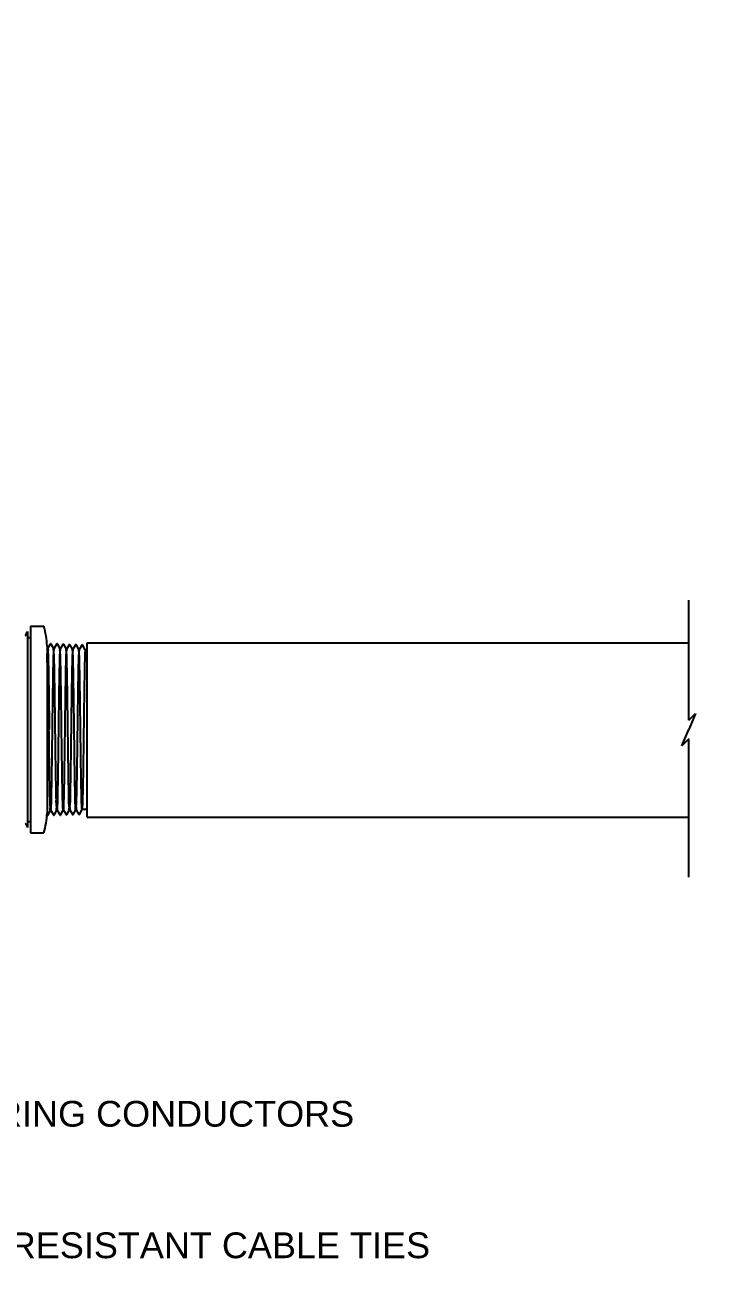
# Model space of a CAD drawing. Header units: feet. Extents: x 1 to 71.2, y 0 to 37.2.
# Drawn here: x 26.608 to 29.344, y 3.792 to 8.697 of the extents above; entities that cross this region are included whole.
import ezdxf
from ezdxf import colors
from ezdxf.entities.mleader import LeaderData, LeaderLine
from ezdxf.math import Vec2, Vec3

# ---------------------------------------------------------------- set-up
doc = ezdxf.new("R2010")
doc.units = ezdxf.units.FT
doc.header["$MEASUREMENT"] = 0
doc.layers.add('G-ANNO-TEXT', color=1, linetype='Continuous')
doc.layers.add('G-NPLT', color=67, linetype='Continuous', plot=False)
doc.styles.add('NEI-A', font='arial.ttf')

msp = doc.modelspace()

# ---------------------------------------------------------------- linework, layer by layer
at = {"color": 1}
for p, q in [((29.18145, 6.00284), (29.18145, 6.46792)), ((26.84764, 6.30332), (29.18145, 6.30332)), ((29.18145, 6.00284), (29.20774, 6.02966)), ((29.20774, 6.02966), (29.18145, 5.96676)), ((29.15516, 5.90386), (29.18145, 5.96676)), ((29.18145, 5.93068), (29.15516, 5.90386)), ((29.18145, 5.39497), (29.18145, 5.93068)), ((26.84764, 5.62671), (29.18145, 5.62671))]:
    msp.add_line(p, q, dxfattribs=at)
at = {"color": 1, "linetype": 'Continuous'}
for p, q in [((26.61078, 6.33264), (26.61729, 6.34661)), ((26.62798, 6.36771), (26.68002, 6.36771)), ((26.69488, 6.28105), (26.69386, 6.28109)), ((26.70627, 6.29947), (26.69481, 6.28099)), ((26.70803, 6.29948), (26.70634, 6.29953)), ((26.7184, 6.28024), (26.70811, 6.2994)), ((26.71934, 6.28029), (26.71832, 6.28032)), ((26.73072, 6.29873), (26.71926, 6.28023)), ((26.73249, 6.29874), (26.7308, 6.29879)), ((26.74286, 6.27948), (26.73257, 6.29866)), ((26.7438, 6.27953), (26.74277, 6.27956)), ((26.75518, 6.29797), (26.74372, 6.27947)), ((26.75693, 6.29797), (26.75526, 6.29803)), ((26.76731, 6.27872), (26.75702, 6.29789)), ((26.76825, 6.27877), (26.76723, 6.2788)), ((26.77964, 6.29719), (26.76818, 6.27871)), ((26.7814, 6.2972), (26.77972, 6.29725)), ((26.79177, 6.27796), (26.78148, 6.29712)), ((26.80409, 6.29644), (26.79263, 6.27794)), ((26.80586, 6.29645), (26.80417, 6.2965)), ((26.81623, 6.2772), (26.80595, 6.29636)), ((26.82863, 6.29574), (26.8171, 6.27719)), ((26.83032, 6.29569), (26.82863, 6.29574)), ((26.8406, 6.27652), (26.83032, 6.29569)), ((26.79271, 6.27801), (26.79169, 6.27804)), ((26.81717, 6.27725), (26.81615, 6.27728)), ((26.84219, 6.27647), (26.8406, 6.27652)), ((26.74976, 5.89753), (26.74889, 5.96692))]:
    msp.add_line(p, q, dxfattribs=at)
for centre, radius, start, end in [((26.6095, 6.33323), 0.00141, 185, 335), ((26.37061, 6.27742), 0.32231, 2.30025, 16.26623), ((26.84201, 6.27085), 0.00563, 359.99977, 88.21699)]:
    msp.add_arc(centre, radius, start, end, dxfattribs=at)
msp.add_open_spline([(26.69267, 6.22609), (26.69278, 6.23038), (26.69299, 6.24161), (26.69241, 6.25859), (26.6956, 6.26895), (26.69235, 6.28061), (26.69751, 6.2798), (26.69412, 6.26921), (26.69735, 6.25784), (26.69662, 6.23647), (26.69769, 6.21074), (26.69808, 6.17893), (26.69871, 6.14283), (26.69927, 6.10187), (26.69982, 6.06123), (26.70052, 6.00473), (26.70057, 6.00176), (26.701, 5.96692)], degree=3, knots=[0.9221198, 0.9221198, 0.9221198, 0.9221198, 0.9681205, 1.041246, 1.0899241, 1.1142543, 1.1163354, 1.1415242, 1.1910436, 1.2633781, 1.3573232, 1.4704361, 1.6007387, 1.7446069, 1.9001674, 2.0636444, 2.2302706, 2.2302706, 2.2302706, 2.2302706], dxfattribs=at)
for points, start_tangent, end_tangent in [([(26.72443, 5.96692), (26.72385, 6.01365), (26.72326, 6.05948), (26.72268, 6.1031), (26.7221, 6.14348), (26.72152, 6.18009), (26.72094, 6.21188), (26.72036, 6.23825), (26.71978, 6.25852), (26.71919, 6.27239), (26.71861, 6.27943), (26.71803, 6.27948), (26.71745, 6.27254), (26.71686, 6.25878), (26.71628, 6.23843), (26.7157, 6.21206), (26.71511, 6.1802), (26.71453, 6.14369), (26.71395, 6.10334), (26.71337, 6.05949), (26.71279, 6.01374), (26.7122, 5.96692)], (-0.0279511, 2.224857), (-0.0271784, -2.2248666)), ([(26.74889, 5.96692), (26.74831, 6.01337), (26.74773, 6.05872), (26.74715, 6.1019), (26.74657, 6.14195), (26.746, 6.17829), (26.74542, 6.21014), (26.74483, 6.23673), (26.74425, 6.25719), (26.74367, 6.27126), (26.74308, 6.27859), (26.74249, 6.27873), (26.7419, 6.27179), (26.74132, 6.25811), (26.74074, 6.23783), (26.74015, 6.21122), (26.73956, 6.1791), (26.73898, 6.14261), (26.7384, 6.10249), (26.73783, 6.05919), (26.73724, 6.01351), (26.73666, 5.96692)], (-0.0271041, 2.2193282), (-0.0280391, -2.2193166)), ([(26.77335, 5.96692), (26.77276, 6.01347), (26.77218, 6.05869), (26.7716, 6.1018), (26.77102, 6.14201), (26.77044, 6.17866), (26.76986, 6.21048), (26.76928, 6.23673), (26.76869, 6.257), (26.76811, 6.27082), (26.76753, 6.27787), (26.76695, 6.27799), (26.76637, 6.27118), (26.76579, 6.25764), (26.76521, 6.23763), (26.76462, 6.21143), (26.76404, 6.17961), (26.76346, 6.14331), (26.76287, 6.10279), (26.76229, 6.05917), (26.7617, 6.01343), (26.76112, 5.96692)], (-0.0281715, 2.2140687), (-0.0273229, -2.2140793)), ([(26.7978, 5.96692), (26.79722, 6.01324), (26.79664, 6.05885), (26.79605, 6.1022), (26.79547, 6.14236), (26.79488, 6.17888), (26.7943, 6.21078), (26.79371, 6.23707), (26.79313, 6.25706), (26.79255, 6.27049), (26.79197, 6.27721), (26.79139, 6.27714), (26.79081, 6.27018), (26.79023, 6.25649), (26.78965, 6.23627), (26.78907, 6.2101), (26.78848, 6.17843), (26.7879, 6.14219), (26.78732, 6.102), (26.78674, 6.05857), (26.78616, 6.01322), (26.78557, 5.96692)], (-0.0275995, 2.2087008), (-0.027183, -2.208706)), ([(26.82226, 5.96692), (26.82168, 6.01318), (26.82109, 6.05867), (26.82051, 6.10175), (26.81993, 6.14203), (26.81934, 6.17859), (26.81875, 6.21022), (26.81817, 6.23629), (26.81759, 6.25626), (26.81701, 6.2697), (26.81643, 6.27645), (26.81585, 6.27639), (26.81527, 6.26945), (26.81469, 6.25589), (26.81411, 6.23592), (26.81353, 6.20973), (26.81294, 6.17802), (26.81236, 6.14197), (26.81178, 6.1019), (26.8112, 6.05848), (26.81061, 6.013), (26.81003, 5.96692)], (-0.0271226, 2.203297), (-0.0281123, -2.2032846)), ([(26.8406, 6.27652), (26.84005, 6.27337), (26.83949, 6.26403), (26.83894, 6.24858), (26.83838, 6.22736), (26.83783, 6.20101), (26.83728, 6.17016), (26.83672, 6.13511), (26.83617, 6.09627), (26.83561, 6.05455), (26.83505, 6.01113), (26.83449, 5.96692)], (-1.1006454, 0.0342623), (-0.0139359, -1.1010904))]:
    msp.add_spline(points, degree=3, dxfattribs=dict(at, start_tangent=start_tangent, end_tangent=end_tangent))

# ---------------------------------------------------------------- next in the draw order: leaders
at = {"layer": 'G-ANNO-TEXT'}
ml = msp.add_multileader_mtext('Standard', dxfattribs=at)
ml.set_content('STRING CONDUCTORS', color=256, style='NEI-A')
ml.set_leader_properties()
ml.build(insert=Vec2(0, 0))
ml.multileader.update_dxf_attribs({"dogleg_length": 0.1125, "arrow_head_size": 0.1125})
ctx = ml.context
ctx.base_point, ctx.char_height, ctx.arrow_head_size, ctx.landing_gap_size, ctx.plane_origin = Vec3(26.25997, 4.47669), 0.1, 0.1125, 0.05625, Vec3(24.83099, 0.39792)
notes = []
notes.append((ctx, [(0, (1, 1, 0), (26.14747, 4.47669), (1, 0), 0.1125, [(0, [(25.24969, 5.71518)], 0, [])])]))
ctx.mtext.insert, ctx.mtext.width, ctx.mtext.flow_direction = Vec3(26.31622, 4.52755), 1.5614366, 5
ctx.mtext.has_bg_fill, ctx.mtext.bg_color, ctx.mtext.bg_scale_factor, ctx.mtext.bg_transparency, ctx.mtext.use_window_bg_color = 1, -1073741824, 1.5, 0, 1
for ctx, leaders in notes:
    for number, flags, end, landing, length, lines in leaders:
        leader = LeaderData()
        leader.index, (leader.has_last_leader_line, leader.has_dogleg_vector, leader.attachment_direction) = number, flags
        leader.last_leader_point, leader.dogleg_vector, leader.dogleg_length = Vec3(end), Vec3(landing), length
        for number, points, colour, breaks in lines:
            line = LeaderLine()
            line.index, line.vertices, line.color, line.breaks = number, Vec3.list(points), colors.encode_raw_color(colour), breaks
            leader.lines.append(line)
        ctx.leaders.append(leader)

# ---------------------------------------------------------------- next in the draw order: linework, layer by layer
at = {"color": 1, "linetype": 'Continuous'}
for p, q in [((26.61729, 6.34661), (26.61729, 5.58724)), ((26.62798, 6.36771), (26.62798, 5.56614)), ((26.69267, 6.29036), (26.69267, 5.64349)), ((26.84764, 5.663), (26.84764, 6.27085)), ((26.69588, 5.63406), (26.70617, 5.65322)), ((26.70711, 5.65317), (26.70609, 5.65314)), ((26.70704, 5.65324), (26.7185, 5.63475)), ((26.72034, 5.63482), (26.73063, 5.65399)), ((26.73157, 5.65394), (26.73055, 5.6539)), ((26.7315, 5.654), (26.74295, 5.63551)), ((26.74479, 5.63557), (26.75508, 5.65475)), ((26.75603, 5.6547), (26.755, 5.65467)), ((26.75595, 5.65476), (26.76741, 5.63628)), ((26.76927, 5.63635), (26.77955, 5.65551)), ((26.78048, 5.65546), (26.77946, 5.65543)), ((26.78041, 5.65552), (26.79187, 5.63702)), ((26.79371, 5.6371), (26.804, 5.65628)), ((26.80494, 5.65622), (26.80392, 5.65619)), ((26.80487, 5.65629), (26.81632, 5.6378)), ((26.81817, 5.63787), (26.82846, 5.65703)), ((26.84219, 5.65738), (26.82838, 5.65695)), ((26.61078, 5.60121), (26.61729, 5.58724)), ((26.69232, 5.63675), (26.69404, 5.63398)), ((26.69411, 5.63392), (26.6958, 5.63398)), ((26.71857, 5.63469), (26.72026, 5.63474)), ((26.74303, 5.63545), (26.74472, 5.6355)), ((26.76748, 5.63622), (26.76918, 5.63627)), ((26.79194, 5.63696), (26.79362, 5.63702)), ((26.8164, 5.63774), (26.81809, 5.63779)), ((26.62798, 5.56614), (26.68002, 5.56614))]:
    msp.add_line(p, q, dxfattribs=at)
at = {"color": 1}
msp.add_line((26.84764, 5.62671), (26.84764, 6.30332), dxfattribs=at)
at = {"color": 1, "linetype": 'Continuous'}
msp.add_lwpolyline([(26.62798, 5.60977), (26.61729, 5.60977)], dxfattribs=at)
for centre, radius, start, end in [((26.37061, 5.65642), 0.32231, 343.73378, 357.69975), ((26.84201, 5.663), 0.00563, 271.783, 360), ((26.6095, 5.60061), 0.00141, 25, 175)]:
    msp.add_arc(centre, radius, start, end, dxfattribs=at)
for points, start_tangent, end_tangent in [([(26.7122, 5.96692), (26.71162, 5.9201), (26.71103, 5.87408), (26.71045, 5.83043), (26.70987, 5.7899), (26.70929, 5.75344), (26.70871, 5.72157), (26.70812, 5.69505), (26.70754, 5.67477), (26.70696, 5.66104), (26.70638, 5.65404), (26.7058, 5.65402), (26.70521, 5.661), (26.70463, 5.67472), (26.70405, 5.69494), (26.70347, 5.72137), (26.70289, 5.75323), (26.70231, 5.78967), (26.70173, 5.83031), (26.70114, 5.87412), (26.70055, 5.92022), (26.69997, 5.96692)], (-0.0272106, -2.227502), (-0.0274047, 2.2274996)), ([(26.73666, 5.96692), (26.73608, 5.92015), (26.73549, 5.87469), (26.73492, 5.83148), (26.73434, 5.79109), (26.73375, 5.75436), (26.73317, 5.72245), (26.73259, 5.6961), (26.73201, 5.6758), (26.73143, 5.66194), (26.73085, 5.65486), (26.73026, 5.65471), (26.72968, 5.66156), (26.7291, 5.67524), (26.72851, 5.6955), (26.72793, 5.72175), (26.72735, 5.75358), (26.72677, 5.79008), (26.72618, 5.83061), (26.7256, 5.87428), (26.72501, 5.92017), (26.72443, 5.96692)], (-0.0280751, -2.2221632), (-0.0279173, 2.2221652)), ([(26.76112, 5.96692), (26.76052, 5.91928), (26.75992, 5.87242), (26.75932, 5.82804), (26.75873, 5.78708), (26.75813, 5.75006), (26.75753, 5.71809), (26.75693, 5.69204), (26.75633, 5.67263), (26.75573, 5.66011), (26.75513, 5.65485), (26.75454, 5.65689), (26.75394, 5.66617), (26.75334, 5.68258), (26.75274, 5.70572), (26.75215, 5.73489), (26.75155, 5.76931), (26.75096, 5.80848), (26.75036, 5.85173), (26.74976, 5.89753)], (-0.0243501, -1.9731787), (-0.0255019, 1.9731641)), ([(26.78557, 5.96692), (26.785, 5.92081), (26.78442, 5.87555), (26.78383, 5.83228), (26.78326, 5.79223), (26.78267, 5.75563), (26.78209, 5.72385), (26.78151, 5.6975), (26.78093, 5.67727), (26.78035, 5.66358), (26.77978, 5.65646), (26.77919, 5.65615), (26.77861, 5.6628), (26.77803, 5.67622), (26.77744, 5.69648), (26.77684, 5.72318), (26.77625, 5.75536), (26.77567, 5.79179), (26.77509, 5.83176), (26.77451, 5.87497), (26.77393, 5.92047), (26.77335, 5.96692)], (-0.0272182, -2.2115695), (-0.0281396, 2.211558)), ([(26.81003, 5.96692), (26.80945, 5.92082), (26.80887, 5.87567), (26.80829, 5.83245), (26.80771, 5.79242), (26.80712, 5.75577), (26.80654, 5.72405), (26.80596, 5.69798), (26.80538, 5.67781), (26.8048, 5.6641), (26.80422, 5.65711), (26.80364, 5.657), (26.80305, 5.66379), (26.80247, 5.67733), (26.80189, 5.69733), (26.80131, 5.72346), (26.80072, 5.75503), (26.80014, 5.79109), (26.79956, 5.83109), (26.79898, 5.87466), (26.79839, 5.92039), (26.7978, 5.96692)], (-0.0281469, -2.2059984), (-0.0275658, 2.2060057)), ([(26.83449, 5.96692), (26.83391, 5.92074), (26.83332, 5.87535), (26.83274, 5.83224), (26.83216, 5.79222), (26.83157, 5.75577), (26.83098, 5.72387), (26.83039, 5.69767), (26.82981, 5.6778), (26.82923, 5.66447), (26.82866, 5.65777), (26.82808, 5.65786), (26.82749, 5.66482), (26.82692, 5.67845), (26.82633, 5.69851), (26.82575, 5.72459), (26.82517, 5.75607), (26.82459, 5.7921), (26.82401, 5.83221), (26.82343, 5.87543), (26.82284, 5.92082), (26.82226, 5.96692)], (-0.0278515, -2.2005843), (-0.0270893, 2.2005938))]:
    msp.add_spline(points, degree=3, dxfattribs=dict(at, start_tangent=start_tangent, end_tangent=end_tangent))

# ---------------------------------------------------------------- next in the draw order: leaders
at = {"layer": 'G-ANNO-TEXT'}
ml = msp.add_multileader_mtext('Standard', dxfattribs=at)
ml.set_content('UV RESISTANT CABLE TIES', color=256, style='NEI-A')
ml.set_leader_properties()
ml.build(insert=Vec2(0, 0))
ml.multileader.update_dxf_attribs({"dogleg_length": 0.1125, "arrow_head_size": 0.1125})
ctx = ml.context
ctx.base_point, ctx.char_height, ctx.arrow_head_size, ctx.landing_gap_size, ctx.plane_origin = Vec3(26.25893, 3.96689), 0.1, 0.1125, 0.05625, Vec3(24.82995, -0.11189)
notes = []
notes.append((ctx, [(0, (1, 1, 0), (26.14643, 3.96689), (1, 0), 0.1125, [(0, [(24.71488, 4.87375)], 0, [])])]))
ctx.mtext.insert, ctx.mtext.width, ctx.mtext.flow_direction = Vec3(26.31518, 4.01774), 1.8567981, 5
ctx.mtext.has_bg_fill, ctx.mtext.bg_color, ctx.mtext.bg_scale_factor, ctx.mtext.bg_transparency, ctx.mtext.use_window_bg_color = 1, -1073741824, 1.5, 0, 1
for ctx, leaders in notes:
    for number, flags, end, landing, length, lines in leaders:
        leader = LeaderData()
        leader.index, (leader.has_last_leader_line, leader.has_dogleg_vector, leader.attachment_direction) = number, flags
        leader.last_leader_point, leader.dogleg_vector, leader.dogleg_length = Vec3(end), Vec3(landing), length
        for number, points, colour, breaks in lines:
            line = LeaderLine()
            line.index, line.vertices, line.color, line.breaks = number, Vec3.list(points), colors.encode_raw_color(colour), breaks
            leader.lines.append(line)
        ctx.leaders.append(leader)

# ---------------------------------------------------------------- next in the draw order: leaders
ml = msp.add_multileader_mtext('Standard', dxfattribs=at)
ml.set_content('DRIP LOOP', color=256, style='NEI-A')
ml.set_leader_properties()
ml.build(insert=Vec2(0, 0))
ml.multileader.update_dxf_attribs({"dogleg_length": 0.1125, "arrow_head_size": 0.1125})
ctx = ml.context
ctx.base_point, ctx.char_height, ctx.arrow_head_size, ctx.landing_gap_size, ctx.plane_origin = Vec3(26.26525, 3.52538), 0.1, 0.1125, 0.05625, Vec3(24.83627, -0.5534)
notes = []
notes.append((ctx, [(0, (1, 1, 0), (26.15275, 3.52538), (1, 0), 0.1125, [(0, [(24.11691, 4.46963)], 0, [])])]))
ctx.mtext.insert, ctx.mtext.width, ctx.mtext.flow_direction = Vec3(26.3215, 3.57623), 0.7557067, 5
ctx.mtext.has_bg_fill, ctx.mtext.bg_color, ctx.mtext.bg_scale_factor, ctx.mtext.bg_transparency, ctx.mtext.use_window_bg_color = 1, -1073741824, 1.5, 0, 1
for ctx, leaders in notes:
    for number, flags, end, landing, length, lines in leaders:
        leader = LeaderData()
        leader.index, (leader.has_last_leader_line, leader.has_dogleg_vector, leader.attachment_direction) = number, flags
        leader.last_leader_point, leader.dogleg_vector, leader.dogleg_length = Vec3(end), Vec3(landing), length
        for number, points, colour, breaks in lines:
            line = LeaderLine()
            line.index, line.vertices, line.color, line.breaks = number, Vec3.list(points), colors.encode_raw_color(colour), breaks
            leader.lines.append(line)
        ctx.leaders.append(leader)

# ---------------------------------------------------------------- next in the draw order: leaders
at = {"layer": 'G-NPLT'}
ml = msp.add_multileader_mtext('Standard', dxfattribs=at)
ml.set_content('DESIGNER TO ESTABLISH  WHICH TYPE OF CONDUIT ENTRY IS BEING USED FOR THE CURRENT PROJECT', color=256, style='NEI-A')
ml.set_leader_properties()
ml.build(insert=Vec2(0, 0))
ml.multileader.update_dxf_attribs({"dogleg_length": 0.1125, "arrow_head_size": 0.1125})
ctx = ml.context
ctx.base_point, ctx.char_height, ctx.arrow_head_size, ctx.landing_gap_size, ctx.plane_origin = Vec3(23.6117, 16.19385), 0.1, 0.1125, 0.05625, Vec3(22.62634, 15.14744)
notes = []
notes.append((ctx, [(1, (1, 1, 0), (26.77688, 16.19385), (-1, 0), 0.1125, [(1, [(40.46971, 11.24298), (40.50554, 4.21104)], 0, [])])]))
ctx.mtext.insert, ctx.mtext.width, ctx.mtext.flow_direction = Vec3(23.66795, 16.2447), 3.0630099, 5
ctx.mtext.has_bg_fill, ctx.mtext.bg_color, ctx.mtext.bg_scale_factor, ctx.mtext.bg_transparency, ctx.mtext.use_window_bg_color = 1, -1073741824, 1.5, 0, 1
for ctx, leaders in notes:
    for number, flags, end, landing, length, lines in leaders:
        leader = LeaderData()
        leader.index, (leader.has_last_leader_line, leader.has_dogleg_vector, leader.attachment_direction) = number, flags
        leader.last_leader_point, leader.dogleg_vector, leader.dogleg_length = Vec3(end), Vec3(landing), length
        for number, points, colour, breaks in lines:
            line = LeaderLine()
            line.index, line.vertices, line.color, line.breaks = number, Vec3.list(points), colors.encode_raw_color(colour), breaks
            leader.lines.append(line)
        ctx.leaders.append(leader)

# ---------------------------------------------------------------- next in the draw order: linework, layer by layer
at = {"color": 1, "linetype": 'Continuous'}
msp.add_lwpolyline([(26.61729, 6.32408), (26.62798, 6.32408)], dxfattribs=at)

doc.saveas('drawing.dxf')
